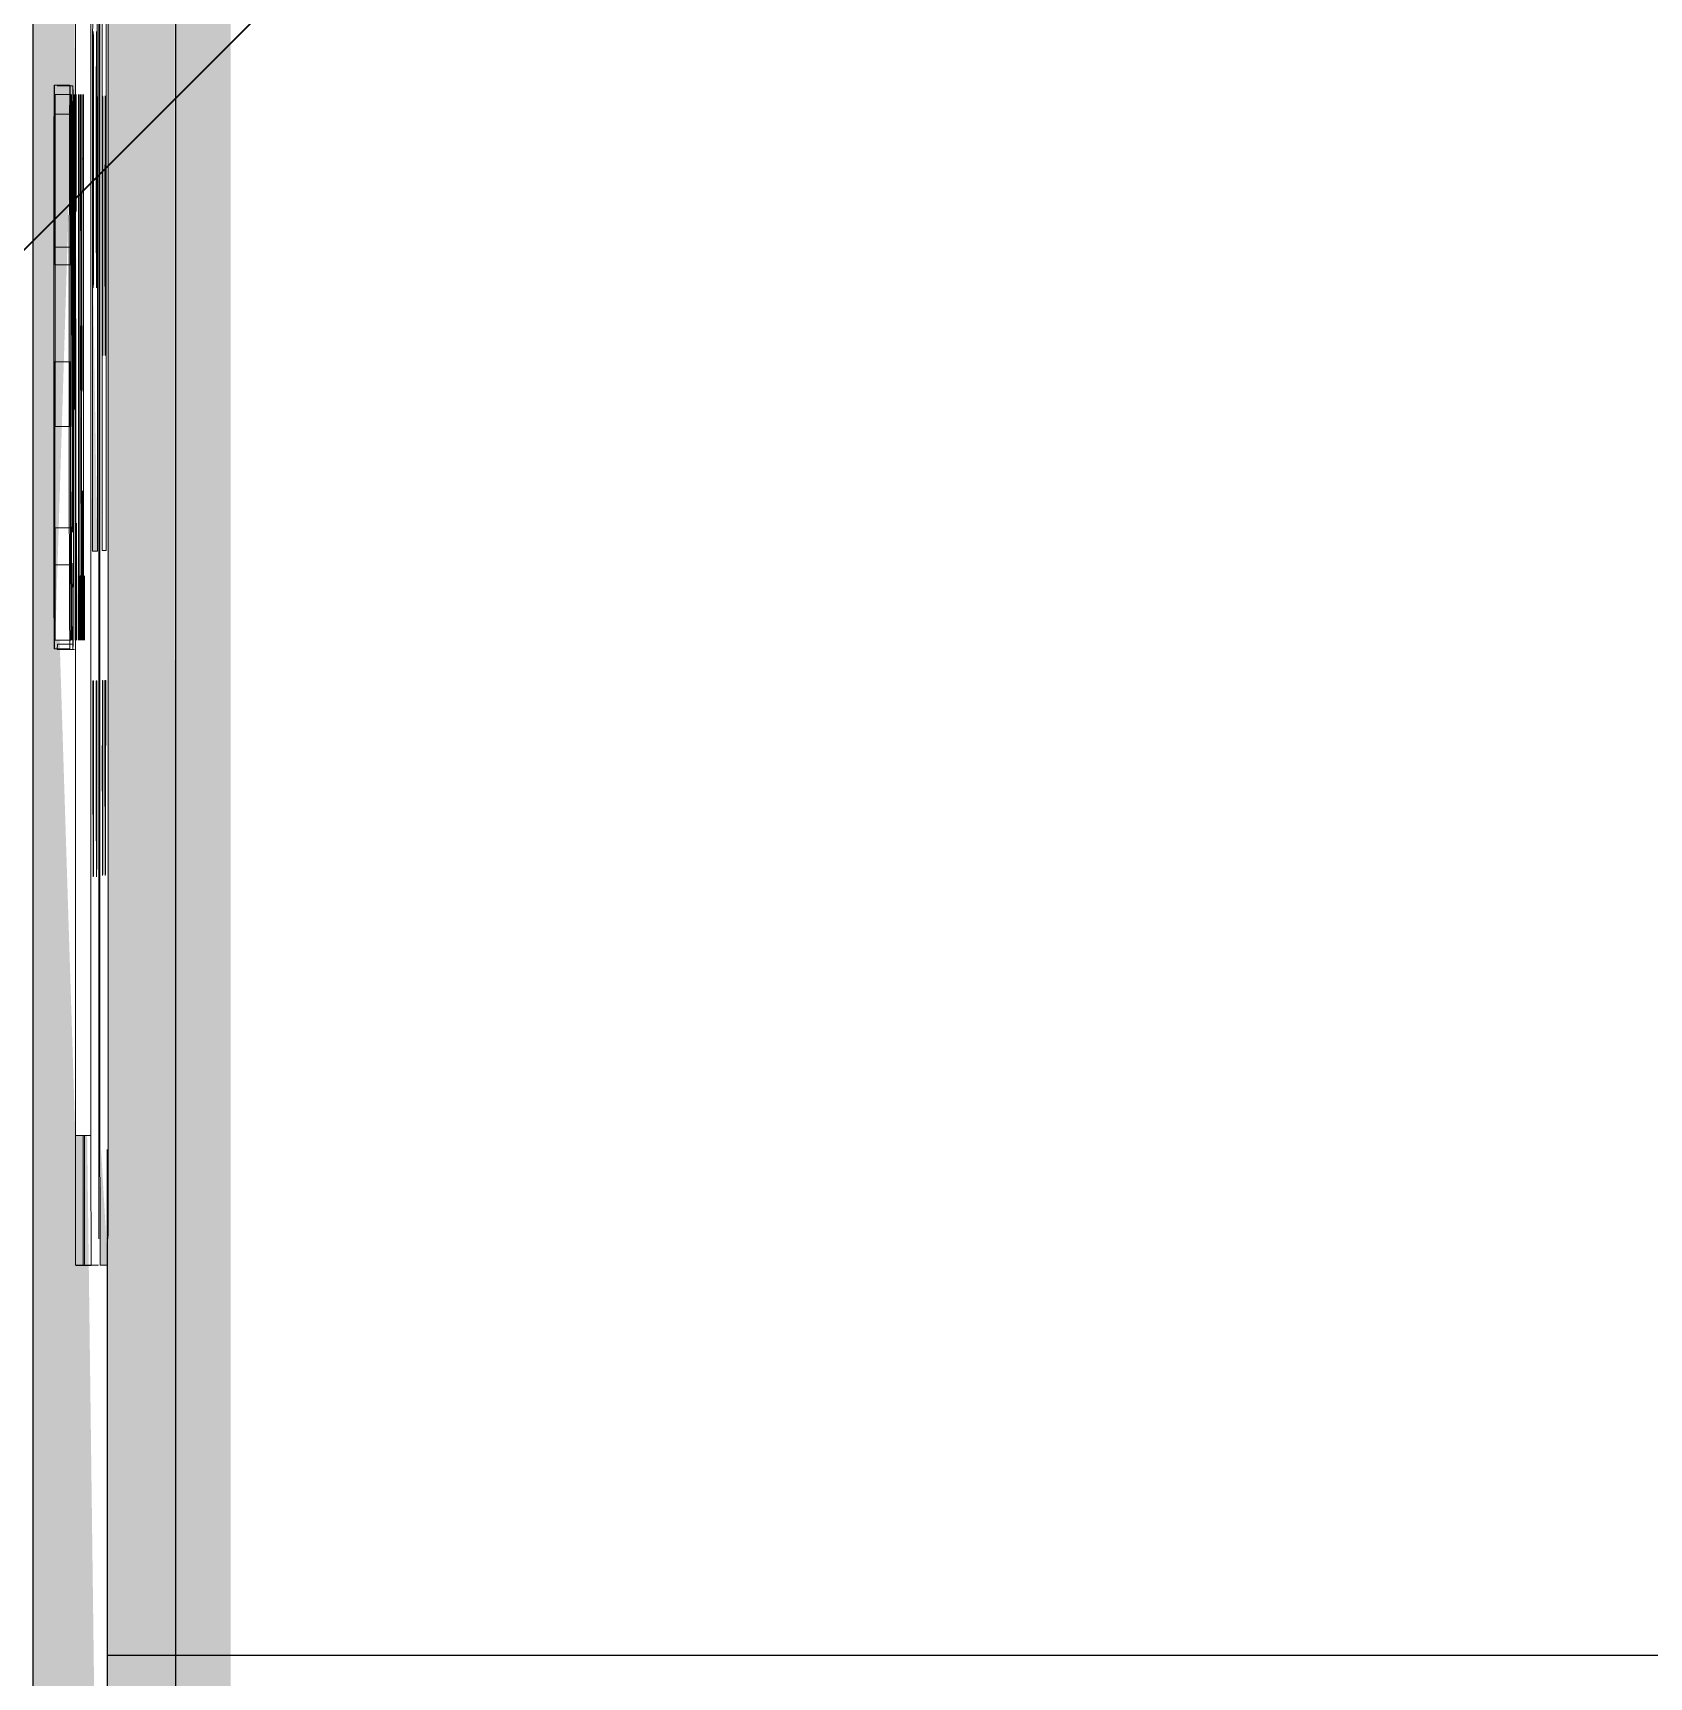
# Model space of a CAD drawing. Header units: millimetres. Extents: x 50357 to 985146, y 723188 to 1803594.
# Drawn here: x 863109.4 to 863213.1, y 732202.6 to 732308 of the extents above; entities that cross this region are included whole.
import ezdxf

# ---------------------------------------------------------------- set-up
doc = ezdxf.new("R2010")
doc.units = ezdxf.units.MM
doc.header["$LTSCALE"] = 3
doc.header["$MEASUREMENT"] = 0
doc.layers.add('A-GENM', color=7, linetype='Continuous', lineweight=13, true_color=0x6e6e6e)
doc.layers.add('I-WALL', color=7, linetype='Continuous', lineweight=25, true_color=0x6e6e6e)
doc.layers.add('Hatch (HOR not under LTC submission)', color=252, linetype='Continuous', lineweight=35)

# ---------------------------------------------------------------- blocks, each defined once
blk = doc.blocks.new('Taxi Sign3 - Taxi Sign-5245612-SEC D_2')
at = {"layer": 'A-GENM'}
for points in [[(-689427.55, 8164.91), (-689427.54, 8164.97), (-689427.55, 8164.97)], [(-689427.47, 8127.44), (-689427.24, 8127.44), (-689427.44, 8156.58)], [(-689427.51, 8124.48), (-689427.5, 8124.48), (-689427.51, 8124.48)], [(-689427.56, 8085.8), (-689427.2, 8085.8), (-689427.52, 8106.2)]]:
    blk.add_hatch(color=256, dxfattribs=at).paths.add_polyline_path(points, flags=0)
for p, q in [((-689427.12, 8239.87), (-689428.12, 8239.87)), ((-689427.12, 8239.86), (-689428.12, 8239.86)), ((-689427.12, 8239.86), (-689427.59, 8239.86)), ((-689427.1, 8231.53), (-689428.1, 8231.53)), ((-689427.61, 8231.53), (-689427.61, 8048.33)), ((-689427.1, 8048.33), (-689427.1, 8231.53)), ((-689428.61, 8115.08), (-689428.61, 8229.11)), ((-689427.39, 8177.4), (-689427.32, 8177.4)), ((-689427.4, 8164.91), (-689427.4, 8173.24)), ((-689427.31, 8173.24), (-689427.31, 8164.91)), ((-689427.44, 8164.91), (-689427.4, 8164.91)), ((-689427.49, 8124.48), (-689427.46, 8156.58)), ((-689427.27, 8156.58), (-689427.44, 8156.58)), ((-689427.25, 8156.58), (-689427.22, 8124.48)), ((-689427.44, 8154.5), (-689427.47, 8127.44)), ((-689427.24, 8127.44), (-689427.27, 8154.5)), ((-689427.47, 8127.44), (-689427.24, 8127.44)), ((-689427.51, 8085.8), (-689427.51, 8114.95)), ((-689427.2, 8114.95), (-689427.2, 8085.8)), ((-689427.2, 8085.8), (-689427.51, 8085.8)), ((-689428.61, 8048.33), (-689428.61, 8080.08)), ((-689427.48, 8077.47), (-689427.44, 8077.47)), ((-689427.48, 8073.31), (-689427.48, 8077.47)), ((-689427.44, 8077.47), (-689427.44, 8073.31)), ((-689427.27, 8077.47), (-689427.23, 8077.47)), ((-689427.27, 8073.31), (-689427.27, 8077.47)), ((-689427.23, 8077.47), (-689427.23, 8073.31)), ((-689427.61, 8048.33), (-689428.61, 8048.33)), ((-689427.59, 8040), (-689428.59, 8040)), ((-689428.59, 8039.99), (-689427.59, 8039.99)), ((-689427.59, 8040), (-689427.12, 8040))]:
    blk.add_line(p, q, dxfattribs=at)
for centre, major_axis, start_param, end_param in [((-689427.59, 8231.93), (0, 7.94), 6.232849, 7.904318), ((-689427.12, 8231.93), (0, 7.94), 4.662052, 5.617178), ((-689427.39, 8173.24), (0, 4.16), 0, 1.57182), ((-689427.32, 8173.27), (0, 4.13), 4.703965, 6.283185), ((-689427.43, 8152.49), (0, 12.43), 0.030178, 1.235066), ((-689427.28, 8152.49), (0, 12.43), 5.048119, 6.253008), ((-689427.44, 8153.48), (0, 3.11), 0.030177, 0.994088), ((-689427.27, 8153.48), (0, 3.11), 5.048119, 6.253008), ((-689427.47, 8115.03), (0, 12.3), 0.69391, 1.577406), ((-689427.24, 8115.03), (0, 12.3), 4.70578, 5.589275), ((-689427.46, 8110.89), (0, 8.22), 4.712389, 6.806784), ((-689427.25, 8110.89), (0, 8.22), 4.712389, 7.853982), ((-689427.46, 8110.89), (0, 8.22), 1.047198, 1.570796), ((-689427.46, 8110.89), (0, 8.22), 1.570796, 4.712389), ((-689427.25, 8110.89), (0, 8.22), 1.570796, 4.712389), ((-689427.46, 8073.24), (0, 8.33), 1.562004, 4.721182), ((-689427.25, 8073.24), (0, 8.33), 1.562004, 4.721182), ((-689428.59, 8047.93), (0, 7.94), 1.52046, 3.191929), ((-689428.12, 8047.93), (0, 7.94), 3.091256, 4.762726), ((-689427.59, 8047.93), (0, 7.94), 1.52046, 3.191929), ((-689427.12, 8047.93), (0, 7.94), 3.8076, 4.762726)]:
    blk.add_ellipse(centre, major_axis=major_axis, ratio=0.002593, start_param=start_param, end_param=end_param, dxfattribs=at)
blk = doc.blocks.new('Bus Sign3 - Bus Sign-5245666-SEC D_2')
at = {"layer": 'A-GENM'}
for points in [[(-689426.67, 8123.33), (-689426.87, 8123.33), (-689426.67, 8152.49)], [(-689427.01, 8040), (-689426.53, 8040), (-689426.96, 8047.43)]]:
    blk.add_hatch(color=256, dxfattribs=at).paths.add_polyline_path(points, flags=0)
for p, q in [((-689427.01, 8240), (-689428.01, 8240)), ((-689427.01, 8239.99), (-689428.01, 8239.99)), ((-689426.53, 8239.99), (-689427.01, 8239.99)), ((-689427.03, 8231.66), (-689427.03, 8048.33)), ((-689426.51, 8048.33), (-689426.51, 8231.66)), ((-689426.87, 8214.99), (-689426.67, 8214.99)), ((-689426.67, 8206.66), (-689426.87, 8206.66)), ((-689426.9, 8085.83), (-689426.9, 8202.49)), ((-689426.87, 8177.49), (-689426.67, 8177.49)), ((-689426.64, 8177.49), (-689426.64, 8152.49)), ((-689426.73, 8169.16), (-689426.82, 8169.16)), ((-689426.82, 8160.83), (-689426.73, 8160.83)), ((-689426.67, 8152.49), (-689426.87, 8152.49)), ((-689426.87, 8123.33), (-689426.67, 8123.33)), ((-689426.64, 8123.33), (-689426.64, 8085.83)), ((-689426.64, 8085.83), (-689426.9, 8085.83)), ((-689426.88, 8073.33), (-689426.88, 8077.5)), ((-689426.88, 8077.5), (-689426.84, 8077.5)), ((-689426.84, 8077.5), (-689426.84, 8073.33)), ((-689426.71, 8073.33), (-689426.71, 8077.5)), ((-689426.71, 8077.5), (-689426.66, 8077.5)), ((-689426.66, 8077.5), (-689426.66, 8073.33)), ((-689427.01, 8040), (-689426.53, 8040))]:
    blk.add_line(p, q, dxfattribs=at)
for centre, major_axis, start_param, end_param in [((-689428.01, 8232.06), (0, 7.94), 6.232849, 6.47163), ((-689427.53, 8232.06), (0, 7.94), 6.094741, 6.333522), ((-689427.01, 8232.06), (0, 7.94), 6.232849, 7.904318), ((-689428.01, 8232.06), (0, 7.94), 0.666007, 1.14357), ((-689426.53, 8232.06), (0, 7.94), 4.662052, 5.617178), ((-689426.87, 8202.49), (0, 12.5), 0, 1.570796), ((-689426.67, 8202.49), (0, 12.5), 4.974188, 6.283185), ((-689426.87, 8202.49), (0, 4.17), 0, 1.570796), ((-689426.87, 8181.66), (0, 4.17), 1.570796, 3.141593), ((-689426.82, 8164.99), (0, 4.17), 0, 1.570752), ((-689426.73, 8164.99), (0, 4.17), 4.712433, 6.283185), ((-689426.82, 8164.99), (0, 4.17), 1.570841, 3.141593), ((-689426.73, 8164.99), (0, 4.17), 3.141593, 4.712345), ((-689426.87, 8148.33), (0, 4.17), 0, 1.570796), ((-689426.87, 8127.5), (0, 4.17), 1.570796, 3.141593), ((-689426.86, 8106.66), (0, 8.33), 4.712389, 7.853982), ((-689426.69, 8106.66), (0, 8.33), 4.712389, 7.853982), ((-689426.86, 8106.66), (0, 8.33), 1.570796, 1.626799), ((-689426.86, 8106.66), (0, 8.33), 2.094395, 4.712389), ((-689426.69, 8106.66), (0, 8.33), 1.570796, 4.712389), ((-689426.86, 8073.33), (0, 8.33), 1.570796, 4.712389), ((-689426.69, 8073.33), (0, 8.33), 1.570796, 4.712389), ((-689428.01, 8047.93), (0, 7.94), 1.52046, 3.191929), ((-689427.01, 8047.93), (0, 7.94), 1.52046, 3.191929), ((-689426.53, 8047.93), (0, 7.94), 3.8076, 4.762726)]:
    blk.add_ellipse(centre, major_axis=major_axis, ratio=0.002593, start_param=start_param, end_param=end_param, dxfattribs=at)
blk = doc.blocks.new('Lift Signage3 - Lift Signage-5246037-SEC D_2')
at = {"layer": 'A-GENM'}
for points in [[(-689428.9, 8094.86), (-689428.71, 8094.86), (-689428.9, 8106.2)], [(-689428.56, 8080.08), (-689428.53, 8080.08), (-689428.56, 8106.2)], [(-689428.33, 8080.08), (-689428.22, 8080.08), (-689428.33, 8106.2)], [(-689428.23, 8089.66), (-689428.21, 8089.66), (-689428.25, 8106.2)], [(-689428.62, 8080.08), (-689428.56, 8080.08), (-689428.62, 8094.89)], [(-689428.22, 8083.93), (-689428.21, 8083.93), (-689428.23, 8089.66)], [(-689428.53, 8080.08), (-689428.4, 8080.08), (-689428.53, 8087.59)], [(-689428.93, 8080.08), (-689428.9, 8080.08), (-689429.9, 8080.08)], [(-689428.65, 8080.08), (-689428.62, 8080.08), (-689428.71, 8080.08)]]:
    blk.add_hatch(color=256, dxfattribs=at).paths.add_polyline_path(points, flags=0)
for p, q in [((-689428.96, 8115.66), (-689429.96, 8115.66)), ((-689429.9, 8093.79), (-689429.9, 8115.08)), ((-689428.9, 8115.08), (-689429.9, 8115.08)), ((-689428.77, 8115.63), (-689429.77, 8115.63)), ((-689428.9, 8115.08), (-689428.9, 8093.79)), ((-689428.71, 8115.08), (-689428.71, 8094.86)), ((-689428.65, 8115.08), (-689428.65, 8094.89)), ((-689428.59, 8107.57), (-689428.61, 8115.08)), ((-689428.56, 8115.08), (-689428.56, 8107.57)), ((-689428.4, 8115.08), (-689428.4, 8080.08)), ((-689428.33, 8115.08), (-689428.33, 8080.08)), ((-689428.26, 8110.94), (-689428.26, 8115.08)), ((-689428.25, 8115.08), (-689428.22, 8080.08)), ((-689428.18, 8115.08), (-689428.21, 8089.66)), ((-689428.09, 8110.94), (-689428.09, 8115.08)), ((-689428.08, 8115.08), (-689428.08, 8080.08)), ((-689428.93, 8113.82), (-689429.93, 8113.82)), ((-689428.32, 8110.94), (-689428.26, 8110.94)), ((-689428.15, 8110.94), (-689428.09, 8110.94)), ((-689428.61, 8107.57), (-689428.56, 8080.08)), ((-689429.92, 8105.28), (-689429.93, 8104.14)), ((-689428.92, 8105.28), (-689429.92, 8105.28)), ((-689428.93, 8104.14), (-689428.92, 8105.28)), ((-689429.93, 8104.14), (-689428.93, 8104.14)), ((-689428.27, 8096.11), (-689428.27, 8100.24)), ((-689428.1, 8096.11), (-689428.1, 8100.24)), ((-689429.96, 8093.79), (-689429.96, 8097.92)), ((-689428.96, 8097.92), (-689429.96, 8097.92)), ((-689429.92, 8097.92), (-689429.92, 8093.79)), ((-689428.92, 8097.92), (-689428.96, 8097.92)), ((-689428.96, 8097.92), (-689428.96, 8093.79)), ((-689428.92, 8093.79), (-689428.92, 8097.92)), ((-689428.62, 8094.89), (-689428.62, 8080.08)), ((-689428.96, 8093.79), (-689429.96, 8093.79)), ((-689429.93, 8087.29), (-689429.93, 8093.79)), ((-689428.93, 8093.79), (-689429.93, 8093.79)), ((-689428.96, 8093.79), (-689428.93, 8093.79)), ((-689428.93, 8093.79), (-689428.93, 8087.29)), ((-689428.21, 8089.66), (-689428.21, 8083.93)), ((-689428.16, 8089.66), (-689428.16, 8080.08)), ((-689428.83, 8087.36), (-689428.84, 8089.6)), ((-689428.55, 8080.08), (-689428.55, 8087.59)), ((-689428.53, 8087.59), (-689428.53, 8080.08)), ((-689428.93, 8087.29), (-689429.93, 8087.29)), ((-689429.92, 8087.29), (-689429.92, 8084.92)), ((-689429.9, 8080.08), (-689429.9, 8087.29)), ((-689428.92, 8084.92), (-689428.92, 8087.29)), ((-689428.9, 8087.29), (-689428.9, 8080.08)), ((-689428.85, 8087.36), (-689428.83, 8080.08)), ((-689428.92, 8084.92), (-689429.92, 8084.92)), ((-689428.34, 8080.08), (-689428.34, 8084.21)), ((-689428.26, 8084.21), (-689428.32, 8084.21)), ((-689428.26, 8080.08), (-689428.26, 8084.21)), ((-689428.21, 8080.08), (-689428.2, 8083.93)), ((-689428.09, 8084.21), (-689428.15, 8084.21)), ((-689428.09, 8080.08), (-689428.09, 8084.21)), ((-689428.02, 8080.08), (-689428.02, 8084.21)), ((-689429.96, 8079.52), (-689428.96, 8079.52)), ((-689429.9, 8080.08), (-689428.9, 8080.08)), ((-689429.76, 8079.83), (-689429.77, 8079.49)), ((-689428.77, 8079.49), (-689429.77, 8079.49)), ((-689429.76, 8079.83), (-689428.76, 8079.83)), ((-689429.67, 8079.49), (-689428.67, 8079.49)), ((-689428.77, 8079.49), (-689428.76, 8079.83))]:
    blk.add_line(p, q, dxfattribs=at)
for points, knots in [([(-689429.96, 8079.52), (-689429.96, 8079.52), (-689429.96, 8079.53), (-689429.96, 8079.63), (-689429.97, 8080.24), (-689429.98, 8080.88), (-689429.98, 8082.49), (-689429.99, 8083.31), (-689429.99, 8085.11), (-689430, 8087.76), (-689430, 8089.4), (-689430, 8091.46), (-689430, 8094.76), (-689430, 8096.17), (-689430, 8097.34), (-689430, 8099.36), (-689430, 8101.51), (-689430, 8103.71), (-689430, 8104.94), (-689430, 8106.85), (-689429.99, 8108.5), (-689429.99, 8110), (-689429.99, 8110.66), (-689429.99, 8112.15), (-689429.98, 8113.08), (-689429.98, 8114.11), (-689429.97, 8114.85), (-689429.97, 8115.02), (-689429.97, 8115.45), (-689429.96, 8115.66), (-689429.96, 8115.66), (-689429.95, 8115.66), (-689429.95, 8115.44), (-689429.94, 8115.07), (-689429.94, 8114.57), (-689429.93, 8113.82)], [0.048241, 0.048241, 0.048241, 0.048241, 0.0486085, 0.0568631, 0.0654009, 0.0748224, 0.0822862, 0.0905136, 0.0983583, 0.1066165, 0.1144896, 0.1225408, 0.1301675, 0.1366771, 0.1417254, 0.1475919, 0.1546595, 0.1609001, 0.1670602, 0.1727825, 0.1791698, 0.1841425, 0.1893825, 0.1943272, 0.2008642, 0.2074675, 0.2130201, 0.2183767, 0.2235147, 0.2289432, 0.2343347, 0.2398478, 0.2460214, 0.2518243, 0.2572853, 0.2572853, 0.2572853, 0.2572853]), ([(-689428.93, 8113.82), (-689428.94, 8114.57), (-689428.94, 8115.07), (-689428.95, 8115.44), (-689428.95, 8115.66), (-689428.96, 8115.66), (-689428.96, 8115.66), (-689428.97, 8115.45), (-689428.97, 8115.02), (-689428.97, 8114.85), (-689428.98, 8114.11), (-689428.98, 8113.08), (-689428.99, 8112.15), (-689428.99, 8110.66), (-689428.99, 8110), (-689428.99, 8108.5), (-689429, 8106.85), (-689429, 8104.94), (-689429, 8103.71), (-689429, 8101.51), (-689429, 8099.36), (-689429, 8097.34), (-689429, 8096.17), (-689429, 8094.76), (-689429, 8091.46), (-689429, 8089.4), (-689429, 8087.76), (-689428.99, 8085.11), (-689428.99, 8083.31), (-689428.98, 8082.49), (-689428.98, 8080.88), (-689428.97, 8080.24), (-689428.96, 8079.63), (-689428.96, 8079.53), (-689428.96, 8079.52), (-689428.96, 8079.52)], [-0.2572853, -0.2572853, -0.2572853, -0.2572853, -0.2518243, -0.2460214, -0.2398478, -0.2343347, -0.2289432, -0.2235147, -0.2183767, -0.2130201, -0.2074675, -0.2008642, -0.1943272, -0.1893825, -0.1841425, -0.1791698, -0.1727825, -0.1670602, -0.1609001, -0.1546595, -0.1475919, -0.1417254, -0.1366771, -0.1301675, -0.1225408, -0.1144896, -0.1066165, -0.0983583, -0.0905136, -0.0822862, -0.0748224, -0.0654009, -0.0568631, -0.0486085, -0.048241, -0.048241, -0.048241, -0.048241]), ([(-689428.83, 8100.2), (-689428.83, 8101.65), (-689428.83, 8102.98), (-689428.83, 8104.22), (-689428.83, 8105.53), (-689428.83, 8106.62), (-689428.83, 8108.19), (-689428.83, 8109.56), (-689428.83, 8110.79), (-689428.83, 8111.7), (-689428.83, 8112.54), (-689428.84, 8113.2), (-689428.84, 8113.66), (-689428.84, 8114.13), (-689428.84, 8114.48), (-689428.85, 8114.72), (-689428.85, 8114.89), (-689428.85, 8115.01), (-689428.86, 8115.08)], [-0.06632171, -0.06632171, -0.06632171, -0.06632171, -0.0615672, -0.05721281, -0.05321671, -0.04883953, -0.04430034, -0.03943632, -0.03511111, -0.03116113, -0.02760611, -0.02428015, -0.02101835, -0.01763995, -0.01387436, -0.00988032, -0.00527032, 0, 0, 0, 0]), ([(-689428.76, 8079.83), (-689428.75, 8080.57), (-689428.75, 8081.26), (-689428.74, 8082.64), (-689428.74, 8084.15), (-689428.73, 8085.5), (-689428.73, 8087.78), (-689428.73, 8089.89), (-689428.73, 8091.34), (-689428.73, 8093.1), (-689428.73, 8094.54), (-689428.73, 8097.97), (-689428.73, 8101.6), (-689428.73, 8103.69), (-689428.73, 8106.17), (-689428.73, 8108.54), (-689428.74, 8110.27), (-689428.74, 8112.02), (-689428.75, 8113.52), (-689428.75, 8114.48), (-689428.76, 8115.08), (-689428.76, 8115.49), (-689428.77, 8115.64), (-689428.77, 8115.64), (-689428.78, 8115.43), (-689428.78, 8114.75), (-689428.79, 8113.92), (-689428.79, 8112.91), (-689428.8, 8111.26), (-689428.8, 8109.56), (-689428.81, 8107.4), (-689428.81, 8105.07), (-689428.81, 8103.13), (-689428.81, 8100.54), (-689428.81, 8098.24), (-689428.81, 8095.75), (-689428.81, 8094.17), (-689428.81, 8091.93), (-689428.81, 8090.27), (-689428.81, 8088.47), (-689428.81, 8087.59), (-689428.81, 8087.38)], [-0.3372023, -0.3372023, -0.3372023, -0.3372023, -0.3290482, -0.3217215, -0.3142382, -0.3069418, -0.2995099, -0.2923247, -0.286209, -0.2809575, -0.2736239, -0.2642849, -0.2541706, -0.2449324, -0.2367743, -0.2285789, -0.2205639, -0.21259, -0.2045267, -0.1972796, -0.1905057, -0.1843754, -0.1775471, -0.1708761, -0.163214, -0.1558142, -0.1484348, -0.1410223, -0.1334814, -0.1253648, -0.1173084, -0.109497, -0.1016009, -0.0939994, -0.0858864, -0.0789003, -0.0719394, -0.0657741, -0.0585602, -0.0516754, -0.0493467, -0.0493467, -0.0493467, -0.0493467]), ([(-689429.93, 8113.82), (-689429.93, 8112.63), (-689429.93, 8111.52), (-689429.93, 8110.57), (-689429.92, 8109.51), (-689429.92, 8108.17), (-689429.92, 8106.74), (-689429.92, 8105.28)], [0, 0, 0, 0, 0.0054579, 0.00998945, 0.01429202, 0.01899231, 0.02395364, 0.02395364, 0.02395364, 0.02395364]), ([(-689428.92, 8105.28), (-689428.92, 8106.74), (-689428.92, 8108.17), (-689428.92, 8109.51), (-689428.93, 8110.57), (-689428.93, 8111.52), (-689428.93, 8112.63), (-689428.93, 8113.82)], [-0.02395364, -0.02395364, -0.02395364, -0.02395364, -0.01899231, -0.01429202, -0.00998945, -0.0054579, 0, 0, 0, 0]), ([(-689429.93, 8104.14), (-689429.93, 8105.44), (-689429.93, 8106.58), (-689429.93, 8107.12), (-689429.93, 8108.3), (-689429.94, 8109.12), (-689429.94, 8109.83), (-689429.94, 8110.32), (-689429.94, 8110.48), (-689429.94, 8111.02), (-689429.95, 8111.4), (-689429.95, 8111.67), (-689429.96, 8111.67), (-689429.96, 8111.67), (-689429.96, 8111.41), (-689429.97, 8111.09), (-689429.97, 8110.52), (-689429.97, 8109.97), (-689429.98, 8108.7), (-689429.98, 8108.5), (-689429.98, 8107.06), (-689429.98, 8105.82), (-689429.99, 8104.75), (-689429.99, 8103.07), (-689429.99, 8101.34), (-689429.99, 8100), (-689429.99, 8099.04), (-689429.99, 8097.78), (-689429.99, 8095.92), (-689429.99, 8094.16), (-689429.99, 8092.83), (-689429.99, 8091.88), (-689429.99, 8091.2), (-689429.99, 8089.91), (-689429.98, 8088.72), (-689429.98, 8087.6), (-689429.98, 8086.68), (-689429.98, 8085.85), (-689429.97, 8085.26), (-689429.97, 8084.68), (-689429.97, 8084.52), (-689429.96, 8084.06), (-689429.96, 8083.77), (-689429.96, 8083.69), (-689429.96, 8083.69), (-689429.96, 8083.69)], [0, 0, 0, 0, 0.0035154, 0.0070372, 0.0103958, 0.0143296, 0.0178233, 0.0204783, 0.0233037, 0.0265648, 0.0312008, 0.0360098, 0.0411541, 0.0462144, 0.0512827, 0.0562998, 0.0608883, 0.0662071, 0.0700294, 0.0746709, 0.0786163, 0.0835599, 0.0884113, 0.0936038, 0.0989786, 0.1034754, 0.1073847, 0.1118563, 0.1172073, 0.1226725, 0.1271641, 0.1305168, 0.1339237, 0.1377669, 0.142331, 0.1467761, 0.1512206, 0.1554739, 0.1598124, 0.1631574, 0.1670003, 0.171133, 0.1766371, 0.1819741, 0.1820288, 0.1820288, 0.1820288, 0.1820288]), ([(-689428.86, 8111.21), (-689428.86, 8111.14), (-689428.85, 8111.03), (-689428.85, 8110.81), (-689428.85, 8110.45), (-689428.85, 8110.08), (-689428.84, 8109.6), (-689428.84, 8109.1), (-689428.84, 8108.26), (-689428.84, 8107.46), (-689428.84, 8106.51), (-689428.84, 8105.53), (-689428.84, 8104.6), (-689428.84, 8103.82), (-689428.84, 8102.93), (-689428.84, 8102.27), (-689428.84, 8101.72), (-689428.85, 8101.11), (-689428.85, 8100.66), (-689428.85, 8100.29), (-689428.85, 8099.99), (-689428.85, 8099.79), (-689428.86, 8099.68), (-689428.86, 8099.63)], [-0.06499586, -0.06499586, -0.06499586, -0.06499586, -0.0612578, -0.0578322, -0.05469956, -0.05184455, -0.04930123, -0.04652759, -0.04362584, -0.0404387, -0.03729645, -0.03415159, -0.03118267, -0.02822604, -0.02544506, -0.02281206, -0.02021264, -0.01755969, -0.01461079, -0.01157821, -0.00816246, -0.00436219, 0, 0, 0, 0]), ([(-689428.79, 8087), (-689428.79, 8087.12), (-689428.79, 8087.63), (-689428.79, 8088.39), (-689428.8, 8089.37), (-689428.8, 8089.93), (-689428.8, 8090.74), (-689428.8, 8092.06), (-689428.8, 8093.64), (-689428.8, 8095.27), (-689428.8, 8096.65), (-689428.8, 8099.83), (-689428.8, 8102.33), (-689428.8, 8103.99), (-689428.79, 8106.4), (-689428.79, 8107.49), (-689428.79, 8108.37), (-689428.79, 8109.24), (-689428.78, 8110.02), (-689428.78, 8110.66), (-689428.78, 8111.12), (-689428.78, 8111.47), (-689428.77, 8111.66)], [-0.09794311, -0.09794311, -0.09794311, -0.09794311, -0.09642303, -0.09195832, -0.08863846, -0.08570986, -0.08248738, -0.07821174, -0.07310856, -0.06802472, -0.06122836, -0.0534841, -0.04536549, -0.03784668, -0.03160579, -0.02597673, -0.02171409, -0.01742695, -0.01293596, -0.00855762, -0.00427828, 0, 0, 0, 0]), ([(-689429.96, 8083.69), (-689429.95, 8083.69), (-689429.95, 8083.76), (-689429.95, 8083.93), (-689429.94, 8084.32), (-689429.94, 8084.95), (-689429.93, 8086.01), (-689429.93, 8087.29)], [0.18226312, 0.18226312, 0.18226312, 0.18226312, 0.18708181, 0.19194624, 0.19715868, 0.20354587, 0.21074173, 0.21074173, 0.21074173, 0.21074173]), ([(-689428.93, 8087.29), (-689428.93, 8086.01), (-689428.94, 8084.95), (-689428.94, 8084.32), (-689428.95, 8083.93), (-689428.95, 8083.76), (-689428.95, 8083.69), (-689428.96, 8083.69)], [-0.21074173, -0.21074173, -0.21074173, -0.21074173, -0.20354587, -0.19715868, -0.19194624, -0.18708181, -0.18226312, -0.18226312, -0.18226312, -0.18226312]), ([(-689429.92, 8084.92), (-689429.92, 8084.33), (-689429.92, 8083.2), (-689429.93, 8082.42), (-689429.93, 8081.65), (-689429.94, 8080.91), (-689429.94, 8080.26), (-689429.95, 8079.84), (-689429.95, 8079.58), (-689429.95, 8079.52), (-689429.96, 8079.52)], [0, 0, 0, 0, 0.00496138, 0.01059665, 0.01608982, 0.02216935, 0.02851686, 0.03528381, 0.04148125, 0.04805382, 0.04805382, 0.04805382, 0.04805382]), ([(-689428.77, 8083.46), (-689428.77, 8083.55), (-689428.78, 8083.79), (-689428.78, 8084.09), (-689428.78, 8084.55), (-689428.78, 8084.89), (-689428.78, 8085.01)], [-0.12371761, -0.12371761, -0.12371761, -0.12371761, -0.1191727, -0.11494423, -0.11062758, -0.10825291, -0.10825291, -0.10825291, -0.10825291]), ([(-689428.79, 8080.96), (-689428.79, 8080.81), (-689428.78, 8080.43), (-689428.78, 8079.92), (-689428.77, 8079.6), (-689428.77, 8079.49)], [-0.01644889, -0.01644889, -0.01644889, -0.01644889, -0.01296788, -0.00667807, 0, 0, 0, 0])]:
    blk.add_open_spline(points, degree=3, knots=knots, dxfattribs=at)

msp = doc.modelspace()

# ---------------------------------------------------------------- hatches: boundary and pattern name
at = {"layer": 'Hatch (HOR not under LTC submission)'}
h = msp.add_hatch(dxfattribs=at)
h.set_pattern_fill('ANSI38', color=256, scale=4000)
h.paths.add_polyline_path([(853871.7666, 751128.0064), (853871.7666, 735638.9831), (853656.482, 735638.9831), (853656.482, 728688.9831), (867744.0584, 728688.9831), (867748.3434, 751128.0064)])
at = {"layer": 'I-WALL', "lineweight": 5}
h = msp.add_hatch(color=256, dxfattribs=at)
h.paths.add_polyline_path([(863114.1937, 732203.9831), (863118.5523, 732203.9831), (863117.9145, 733439.4831), (863116.9341, 733439.4831), (863116.9341, 733338.9831), (863114.1937, 733338.9831), (863114.1937, 732228.9831)], flags=0)
h.paths.add_polyline_path([(863116.9341, 733589.4831), (863118.5523, 733589.4831), (863118.5523, 735338.9831), (863116.9341, 735338.9831), (863116.9341, 733646.9309)], flags=0)
for points in [[(863122.1002, 732203.9831), (863122.1002, 735338.9831), (863118.5784, 735338.9831), (863118.667, 733572.4831), (863120.5633, 733572.4831), (863120.5633, 733456.1717), (863118.667, 733456.1717), (863118.5784, 732203.9831)], [(863118.5523, 732203.9831), (863118.5784, 732203.9831), (863118.5523, 732236.4132)], [(863114.1937, 731088.9831), (863118.5523, 731088.9831), (863118.5523, 732203.9831), (863114.1937, 732203.9831), (863114.1937, 732084.4831), (863115.7852, 732084.4831), (863115.7852, 732064.4831), (863114.1937, 732064.4831), (863114.1937, 732044.4831), (863115.7852, 732044.4831), (863115.7852, 732024.4831), (863114.1937, 732024.4831), (863114.1937, 731090.5133)]]:
    msp.add_hatch(color=256, dxfattribs=at).paths.add_polyline_path(points, flags=0)
at = {"layer": 'I-WALL'}
h = msp.add_hatch(color=256, dxfattribs=at)
h.paths.add_polyline_path([(863114.1937, 731088.9831), (863113.3277, 731854.4831), (863111.6816, 731854.4831), (863112.4991, 732154.4831), (863113.9408, 732154.4831), (863112.8947, 732237.3105), (863112.1357, 732237.3105), (863111.1316, 732269.0582), (863110.8501, 732269.0582), (863111.9292, 732304.0582), (863112.1357, 732304.0582), (863111.0137, 732418.0955), (863110.7481, 732418.0955), (863111.9343, 732453.0955), (863112.2483, 732453.0955), (863111.4186, 732457.1815), (863110.4186, 732457.1815), (863111.1947, 732501.528), (863112.1353, 732501.528), (863111.0454, 732568.3623), (863110.7482, 732568.3623), (863111.8343, 732603.3623), (863112.1353, 732603.3623), (863111.0993, 732607.6421), (863110.7704, 732607.6421), (863111.9323, 732652.9831), (863112.1353, 732652.9831), (863113.2347, 732678.9404), (863113.6256, 732678.9404), (863114.1937, 732882.9005), (863114.1937, 733338.9831), (863109.4157, 733338.9831), (863109.4157, 731088.9831)], flags=0)
h.paths.add_polyline_path([(863113.9408, 732044.4831), (863114.1937, 732044.4831), (863113.9408, 732060.0985)], flags=0)
h.paths.add_polyline_path([(863111.3495, 732310.5256), (863110.9292, 732310.5256), (863111.4207, 732310.5256)], flags=0)
h.paths.add_polyline_path([(863114.1075, 732391.474), (863113.6256, 732478.9404), (863113.1459, 732478.9404), (863114.0751, 732391.474)], flags=0)
h.paths.add_polyline_path([(863111.9323, 732627.3296), (863112.1353, 732627.3296), (863111.8343, 732627.3296)], flags=0)
h.paths.add_polyline_path([(863112.0638, 732635.0596), (863112.1353, 732635.0596), (863112.0638, 732643.6365)], flags=0)
h.paths.add_polyline_path([(863114.1041, 732639.779), (863114.1937, 732639.7791), (863114.0994, 732639.7791)], flags=0)
h.paths.add_polyline_path([(863111.4093, 732839.703), (863110.0482, 732839.703), (863110.0482, 733233.8961), (863111.4093, 733233.8961), (863111.4093, 732882.9005)], flags=0)
h.paths.add_polyline_path([(863113.5741, 732839.8365), (863112.213, 732839.8365), (863112.213, 733233.9831), (863113.5741, 733233.9831), (863113.5741, 732882.9005)], flags=0)
msp.add_hatch(color=256, dxfattribs=at).paths.add_polyline_path([(863122.1002, 731088.9831), (863122.1002, 732203.9831), (863118.5523, 732203.9831), (863118.5523, 731088.9831)], flags=0)

# ---------------------------------------------------------------- linework, layer by layer
for p, q in [((863118.5523, 733439.4831), (863118.5523, 731088.9831)), ((863109.4157, 733338.9831), (863109.4157, 731088.9831)), ((863114.1937, 732084.4831), (863114.1937, 732236.4132)), ((863114.1937, 732203.9831), (866895.7207, 732203.9831))]:
    msp.add_line(p, q, dxfattribs=at)

# ---------------------------------------------------------------- block references
at = {"layer": 'A-GENM'}
for name in ['Lift Signage3 - Lift Signage-5246037-SEC D_2', 'Taxi Sign3 - Taxi Sign-5245612-SEC D_2', 'Bus Sign3 - Bus Sign-5245666-SEC D_2']:
    msp.add_blockref(name, (1552540.7499, 724188.9831), dxfattribs=at)

doc.saveas('drawing.dxf')
